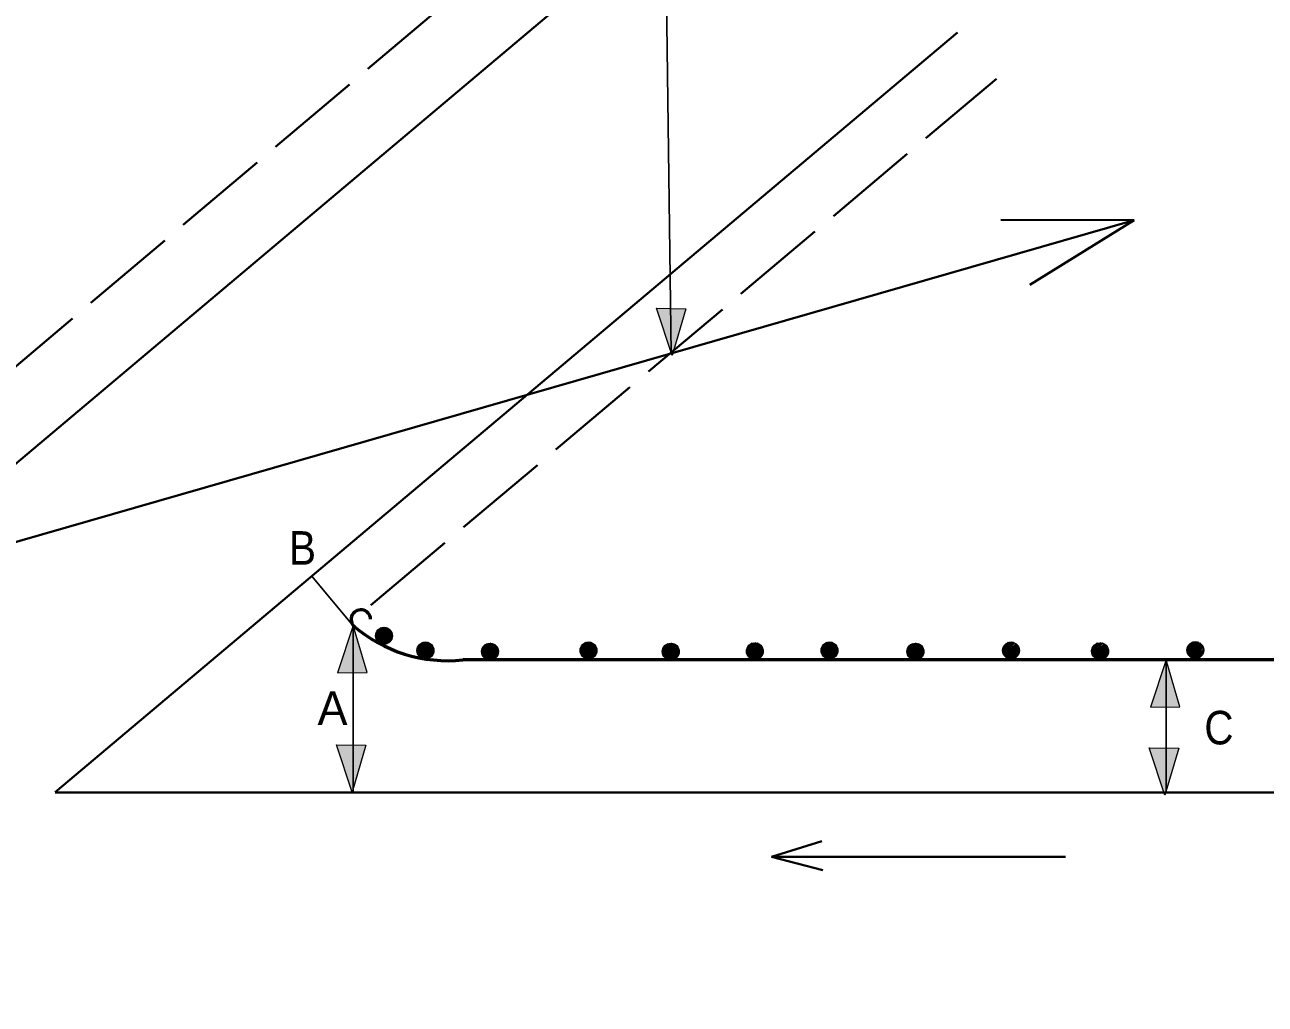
# Model space of a CAD drawing. Extents: x -8731 to 5759, y -68353 to -56618.
# Drawn here: x 4935 to 5451, y -67909 to -67502 of the extents above; entities that cross this region are included whole.
import ezdxf

# ---------------------------------------------------------------- set-up
doc = ezdxf.new("R2010")
doc.units = 0
doc.header["$LTSCALE"] = 6.7
doc.linetypes.add('LONG_DASHED', pattern=[7.5, 6, -1.5])
doc.layers.add('1', color=7, linetype='Continuous', lineweight=13)
doc.layers.add('3', color=7, linetype='Continuous', lineweight=40)

msp = doc.modelspace()

# ---------------------------------------------------------------- hatches: boundary and pattern name
at = {"layer": '1'}
for points in [[(5204.5, -67639.4), (5198, -67619.72), (5210.26, -67619.88)], [(5071.9, -67751.6), (5065.42, -67771.28), (5077.66, -67771.12)], [(5409.86, -67765.84), (5403.36, -67785.52), (5415.62, -67785.36)], [(5071.42, -67820.9), (5064.94, -67801.2), (5077.18, -67801.36)], [(5409.38, -67822.14), (5402.88, -67802.46), (5415.14, -67802.62)]]:
    msp.add_hatch(color=256, dxfattribs=at).paths.add_polyline_path(points)

# ---------------------------------------------------------------- linework, layer by layer
at = {"layer": '1', "lineweight": 40}
for p, q in [((5396.54, -67583.06), (5341.12, -67582.9)), ((5353.28, -67609.92), (5396.54, -67583.06)), ((5245.88, -67847.8), (5266.78, -67841.22)), ((5267.1, -67853.3), (5245.88, -67847.8)), ((5368.1, -67847.7), (5246.74, -67847.7))]:
    msp.add_line(p, q, dxfattribs=at)
at = {"layer": '1'}
for p, q in [((5081.24, -67756.02), (5084.98, -67752.26)), ((5081.24, -67756.32), (5085.28, -67752.42)), ((5081.24, -67755.56), (5084.38, -67752.42)), ((5081.24, -67755.12), (5083.94, -67752.42)), ((5081.38, -67756.62), (5085.74, -67752.42)), ((5081.38, -67754.66), (5083.48, -67752.42)), ((5081.54, -67757.06), (5086.04, -67752.42)), ((5081.54, -67757.52), (5086.34, -67752.72)), ((5081.68, -67757.82), (5086.78, -67752.86)), ((5081.98, -67757.96), (5086.94, -67753.02)), ((5082.14, -67758.42), (5087.24, -67753.32)), ((5082.44, -67758.56), (5087.38, -67753.62)), ((5082.74, -67758.72), (5087.68, -67753.76)), ((5083.04, -67758.86), (5087.84, -67754.22)), ((5083.48, -67759.02), (5087.98, -67754.52)), ((5083.64, -67759.32), (5088.14, -67754.66)), ((5084.08, -67759.32), (5088.28, -67755.12)), ((5084.38, -67759.32), (5088.28, -67755.56)), ((5084.84, -67759.32), (5088.28, -67755.86)), ((5085.28, -67759.32), (5088.28, -67756.32)), ((5085.88, -67759.16), (5088.14, -67757.06)), ((5098.48, -67762.16), (5102.24, -67758.42)), ((5098.48, -67762.46), (5102.54, -67758.56)), ((5098.48, -67761.72), (5101.64, -67758.56)), ((5098.48, -67761.26), (5101.18, -67758.56)), ((5098.64, -67762.76), (5102.98, -67758.56)), ((5098.64, -67760.82), (5100.74, -67758.56)), ((5098.78, -67763.22), (5103.28, -67758.56)), ((5098.78, -67763.66), (5103.58, -67758.86)), ((5098.94, -67763.96), (5104.04, -67759.02)), ((5099.24, -67764.12), (5104.18, -67759.16)), ((5099.38, -67764.56), (5104.48, -67759.46)), ((5099.68, -67764.72), (5104.64, -67759.76)), ((5099.98, -67764.86), (5104.94, -67759.92)), ((5125.34, -67762.62), (5129.08, -67758.86)), ((5125.34, -67762.92), (5129.38, -67759.02)), ((5125.34, -67762.16), (5128.48, -67759.02)), ((5125.34, -67761.72), (5128.04, -67759.02)), ((5125.48, -67763.22), (5129.84, -67759.02)), ((5125.48, -67761.26), (5127.58, -67759.02)), ((5125.64, -67763.66), (5130.14, -67759.02)), ((5125.64, -67764.12), (5130.44, -67759.32)), ((5125.78, -67764.42), (5130.88, -67759.46)), ((5126.08, -67764.56), (5131.04, -67759.62)), ((5126.24, -67765.02), (5131.34, -67759.92)), ((5126.54, -67765.16), (5131.48, -67760.22)), ((5166.28, -67762.16), (5170.04, -67758.42)), ((5166.28, -67762.46), (5170.34, -67758.56)), ((5166.28, -67761.72), (5169.44, -67758.56)), ((5166.28, -67761.26), (5168.98, -67758.56)), ((5166.44, -67762.76), (5170.78, -67758.56)), ((5166.44, -67760.82), (5168.54, -67758.56)), ((5166.58, -67763.22), (5171.08, -67758.56)), ((5166.58, -67763.66), (5171.38, -67758.86)), ((5166.74, -67763.96), (5171.84, -67759.02)), ((5167.04, -67764.12), (5171.98, -67759.16)), ((5167.18, -67764.56), (5172.28, -67759.46)), ((5167.48, -67764.72), (5172.44, -67759.76)), ((5167.78, -67764.86), (5172.74, -67759.92)), ((5200.48, -67762.62), (5204.24, -67758.86)), ((5200.48, -67762.92), (5204.54, -67759.02)), ((5200.48, -67762.16), (5203.64, -67759.02)), ((5200.48, -67761.72), (5203.18, -67759.02)), ((5200.64, -67763.22), (5204.98, -67759.02)), ((5200.64, -67761.26), (5202.74, -67759.02)), ((5200.78, -67763.66), (5205.28, -67759.02)), ((5200.78, -67764.12), (5205.58, -67759.32)), ((5200.94, -67764.42), (5206.04, -67759.46)), ((5201.24, -67764.56), (5206.18, -67759.62)), ((5201.38, -67765.02), (5206.48, -67759.92)), ((5201.68, -67765.16), (5206.64, -67760.22)), ((5235.44, -67762.46), (5239.18, -67758.72)), ((5235.44, -67762.76), (5239.48, -67758.86)), ((5235.44, -67762.02), (5238.58, -67758.86)), ((5235.44, -67761.56), (5238.14, -67758.86)), ((5235.58, -67763.06), (5239.94, -67758.86)), ((5235.58, -67761.12), (5237.68, -67758.86)), ((5235.74, -67763.52), (5240.24, -67758.86)), ((5235.74, -67763.96), (5240.54, -67759.16)), ((5235.88, -67764.26), (5240.98, -67759.32)), ((5236.18, -67764.42), (5241.14, -67759.46)), ((5236.34, -67764.86), (5241.44, -67759.76)), ((5236.64, -67765.02), (5241.58, -67760.06)), ((5236.94, -67765.16), (5241.88, -67760.22)), ((5266.48, -67762.16), (5270.24, -67758.42)), ((5266.48, -67762.46), (5270.54, -67758.56)), ((5266.48, -67761.72), (5269.64, -67758.56)), ((5266.48, -67761.26), (5269.18, -67758.56)), ((5266.64, -67762.76), (5270.98, -67758.56)), ((5266.64, -67760.82), (5268.74, -67758.56)), ((5266.78, -67763.22), (5271.28, -67758.56)), ((5266.78, -67763.66), (5271.58, -67758.86)), ((5266.94, -67763.96), (5272.04, -67759.02)), ((5267.24, -67764.12), (5272.18, -67759.16)), ((5267.38, -67764.56), (5272.48, -67759.46)), ((5267.68, -67764.72), (5272.64, -67759.76)), ((5267.98, -67764.86), (5272.94, -67759.92)), ((5302.18, -67762.62), (5305.94, -67758.86)), ((5302.18, -67762.92), (5306.24, -67759.02)), ((5302.18, -67762.16), (5305.34, -67759.02)), ((5302.18, -67761.72), (5304.88, -67759.02)), ((5302.34, -67763.22), (5306.68, -67759.02)), ((5302.34, -67761.26), (5304.44, -67759.02)), ((5302.48, -67763.66), (5306.98, -67759.02)), ((5302.48, -67764.12), (5307.28, -67759.32)), ((5302.64, -67764.42), (5307.74, -67759.46)), ((5302.94, -67764.56), (5307.88, -67759.62)), ((5303.08, -67765.02), (5308.18, -67759.92)), ((5303.38, -67765.16), (5308.34, -67760.22)), ((5341.94, -67762.16), (5345.68, -67758.42)), ((5341.94, -67762.46), (5345.98, -67758.56)), ((5341.94, -67761.72), (5345.08, -67758.56)), ((5341.94, -67761.26), (5344.64, -67758.56)), ((5342.08, -67762.76), (5346.44, -67758.56)), ((5342.08, -67760.82), (5344.18, -67758.56)), ((5342.24, -67763.22), (5346.74, -67758.56)), ((5342.24, -67763.66), (5347.04, -67758.86)), ((5342.38, -67763.96), (5347.48, -67759.02)), ((5342.68, -67764.12), (5347.64, -67759.16)), ((5342.84, -67764.56), (5347.94, -67759.46)), ((5343.14, -67764.72), (5348.08, -67759.76)), ((5343.44, -67764.86), (5348.38, -67759.92)), ((5378.98, -67762.46), (5382.74, -67758.72)), ((5378.98, -67762.76), (5383.04, -67758.86)), ((5378.98, -67762.02), (5382.14, -67758.86)), ((5378.98, -67761.56), (5381.68, -67758.86)), ((5379.14, -67763.06), (5383.48, -67758.86)), ((5379.14, -67761.12), (5381.24, -67758.86)), ((5379.28, -67763.52), (5383.78, -67758.86)), ((5379.28, -67763.96), (5384.08, -67759.16)), ((5379.44, -67764.26), (5384.54, -67759.32)), ((5379.74, -67764.42), (5384.68, -67759.46)), ((5379.88, -67764.86), (5384.98, -67759.76)), ((5380.18, -67765.02), (5385.14, -67760.06)), ((5380.48, -67765.16), (5385.44, -67760.22)), ((5418.58, -67762.02), (5422.34, -67758.26)), ((5418.58, -67762.32), (5422.64, -67758.42)), ((5418.58, -67761.56), (5421.74, -67758.42)), ((5418.58, -67761.12), (5421.28, -67758.42)), ((5418.74, -67762.62), (5423.08, -67758.42)), ((5418.74, -67760.66), (5420.84, -67758.42)), ((5418.88, -67763.06), (5423.38, -67758.42)), ((5418.88, -67763.52), (5423.68, -67758.72)), ((5419.04, -67763.82), (5424.14, -67758.86)), ((5419.34, -67763.96), (5424.28, -67759.02)), ((5419.48, -67764.42), (5424.58, -67759.32)), ((5419.78, -67764.56), (5424.74, -67759.62)), ((5420.08, -67764.72), (5425.04, -67759.76)), ((5420.38, -67764.86), (5425.18, -67760.22)), ((5100.28, -67765.02), (5105.08, -67760.36)), ((5100.74, -67765.16), (5105.24, -67760.66)), ((5100.88, -67765.46), (5105.38, -67760.82)), ((5101.34, -67765.46), (5105.54, -67761.26)), ((5101.64, -67765.46), (5105.54, -67761.72)), ((5102.08, -67765.46), (5105.54, -67762.02)), ((5102.54, -67765.46), (5105.54, -67762.46)), ((5103.14, -67765.32), (5105.38, -67763.22)), ((5126.84, -67765.32), (5131.78, -67760.36)), ((5127.14, -67765.46), (5131.94, -67760.82)), ((5127.58, -67765.62), (5132.08, -67761.12)), ((5127.74, -67765.92), (5132.24, -67761.26)), ((5128.18, -67765.92), (5132.38, -67761.72)), ((5128.48, -67765.92), (5132.38, -67762.16)), ((5128.94, -67765.92), (5132.38, -67762.46)), ((5129.38, -67765.92), (5132.38, -67762.92)), ((5129.98, -67765.76), (5132.24, -67763.66)), ((5168.08, -67765.02), (5172.88, -67760.36)), ((5168.54, -67765.16), (5173.04, -67760.66)), ((5168.68, -67765.46), (5173.18, -67760.82)), ((5169.14, -67765.46), (5173.34, -67761.26)), ((5169.44, -67765.46), (5173.34, -67761.72)), ((5169.88, -67765.46), (5173.34, -67762.02)), ((5170.34, -67765.46), (5173.34, -67762.46)), ((5170.94, -67765.32), (5173.18, -67763.22)), ((5201.98, -67765.32), (5206.94, -67760.36)), ((5202.28, -67765.46), (5207.08, -67760.82)), ((5202.74, -67765.62), (5207.24, -67761.12)), ((5202.88, -67765.92), (5207.38, -67761.26)), ((5203.34, -67765.92), (5207.54, -67761.72)), ((5203.64, -67765.92), (5207.54, -67762.16)), ((5204.08, -67765.92), (5207.54, -67762.46)), ((5204.54, -67765.92), (5207.54, -67762.92)), ((5205.14, -67765.76), (5207.38, -67763.66)), ((5237.24, -67765.32), (5242.04, -67760.66)), ((5237.68, -67765.46), (5242.18, -67760.96)), ((5237.84, -67765.76), (5242.34, -67761.12)), ((5238.28, -67765.76), (5242.48, -67761.56)), ((5238.58, -67765.76), (5242.48, -67762.02)), ((5239.04, -67765.76), (5242.48, -67762.32)), ((5239.48, -67765.76), (5242.48, -67762.76)), ((5240.08, -67765.62), (5242.34, -67763.52)), ((5268.28, -67765.02), (5273.08, -67760.36)), ((5268.74, -67765.16), (5273.24, -67760.66)), ((5268.88, -67765.46), (5273.38, -67760.82)), ((5269.34, -67765.46), (5273.54, -67761.26)), ((5269.64, -67765.46), (5273.54, -67761.72)), ((5270.08, -67765.46), (5273.54, -67762.02)), ((5270.54, -67765.46), (5273.54, -67762.46)), ((5271.14, -67765.32), (5273.38, -67763.22)), ((5303.68, -67765.32), (5308.64, -67760.36)), ((5303.98, -67765.46), (5308.78, -67760.82)), ((5304.44, -67765.62), (5308.94, -67761.12)), ((5304.58, -67765.92), (5309.08, -67761.26)), ((5305.04, -67765.92), (5309.24, -67761.72)), ((5305.34, -67765.92), (5309.24, -67762.16)), ((5305.78, -67765.92), (5309.24, -67762.46)), ((5306.24, -67765.92), (5309.24, -67762.92)), ((5306.84, -67765.76), (5309.08, -67763.66)), ((5343.74, -67765.02), (5348.54, -67760.36)), ((5344.18, -67765.16), (5348.68, -67760.66)), ((5344.34, -67765.46), (5348.84, -67760.82)), ((5344.78, -67765.46), (5348.98, -67761.26)), ((5345.08, -67765.46), (5348.98, -67761.72)), ((5345.54, -67765.46), (5348.98, -67762.02)), ((5345.98, -67765.46), (5348.98, -67762.46)), ((5346.58, -67765.32), (5348.84, -67763.22)), ((5380.78, -67765.32), (5385.58, -67760.66)), ((5381.24, -67765.46), (5385.74, -67760.96)), ((5381.38, -67765.76), (5385.88, -67761.12)), ((5381.84, -67765.76), (5386.04, -67761.56)), ((5382.14, -67765.76), (5386.04, -67762.02)), ((5382.58, -67765.76), (5386.04, -67762.32)), ((5383.04, -67765.76), (5386.04, -67762.76)), ((5383.64, -67765.62), (5385.88, -67763.52)), ((5420.84, -67765.02), (5425.34, -67760.52)), ((5420.98, -67765.32), (5425.48, -67760.66)), ((5421.44, -67765.32), (5425.64, -67761.12)), ((5421.74, -67765.32), (5425.64, -67761.56)), ((5422.18, -67765.32), (5425.64, -67761.86)), ((5422.64, -67765.32), (5425.64, -67762.32)), ((5423.24, -67765.16), (5425.48, -67763.06))]:
    msp.add_line(p, q, dxfattribs=at)
for points in [[(5204.5, -67639.4), (5198, -67619.72), (5210.26, -67619.88)], [(5071.9, -67751.6), (5065.42, -67771.28), (5077.66, -67771.12)], [(5409.86, -67765.84), (5403.36, -67785.52), (5415.62, -67785.36)], [(5071.42, -67820.9), (5064.94, -67801.2), (5077.18, -67801.36)], [(5409.38, -67822.14), (5402.88, -67802.46), (5415.14, -67802.62)]]:
    msp.add_lwpolyline(points, close=True, dxfattribs=at)
for centre in [(5084.69, -67755.87), (5101.94, -67762.01), (5128.78, -67762.46), (5169.73, -67762.01), (5203.94, -67762.46), (5238.89, -67762.32), (5269.94, -67762.01), (5305.64, -67762.46), (5345.39, -67762.01), (5382.44, -67762.32), (5422.03, -67761.87)]:
    msp.add_circle(centre, 3.52, dxfattribs=at)
at = {"layer": '3', "linetype": 'LONG_DASHED'}
for p, q in [((4847.68, -67714.76), (5181.44, -67432.76)), ((5079.28, -67743.12), (5339.38, -67524.26))]:
    msp.add_line(p, q, dxfattribs=at)
at = {"layer": '3'}
for p, q in [((4873.94, -67732.76), (5201.68, -67456.92)), ((4948.04, -67820.82), (5323.18, -67505.06)), ((5396.54, -67583.06), (4263.74, -67909.02)), ((5545.48, -67820.96), (4948.04, -67820.96))]:
    msp.add_line(p, q, dxfattribs=at)
at = {"layer": '3', "lineweight": 25}
for p, q in [((5204.08, -67638.56), (5202.14, -67490.82)), ((5054.68, -67731.12), (5071.94, -67751.66)), ((5071.94, -67820.96), (5071.94, -67751.66)), ((5409.88, -67820.96), (5409.88, -67765.92))]:
    msp.add_line(p, q, dxfattribs=at)
at = {"layer": '3', "lineweight": 53}
msp.add_line((5545.48, -67765.92), (5117.54, -67765.92), dxfattribs=at)
for centre, radius, start, end in [((5075.09, -67749.12), 4.05, 2.0454, 241.4234), ((5111.37, -67705.55), 60.68, 229.4628, 275.8292)]:
    msp.add_arc(centre, radius, start, end, dxfattribs=at)

# ---------------------------------------------------------------- texts
at = {"layer": '3', "width": 0.9}
for s, p in [('B', (5045.24, -67726.32)), ('C', (5425.78, -67801.02))]:
    msp.add_text(s, height=13.95, dxfattribs=at).set_placement(p)
at = {"layer": '3'}
msp.add_text('A', height=13.95, dxfattribs=at).set_placement((5057.08, -67792.92))

doc.saveas('drawing.dxf')
